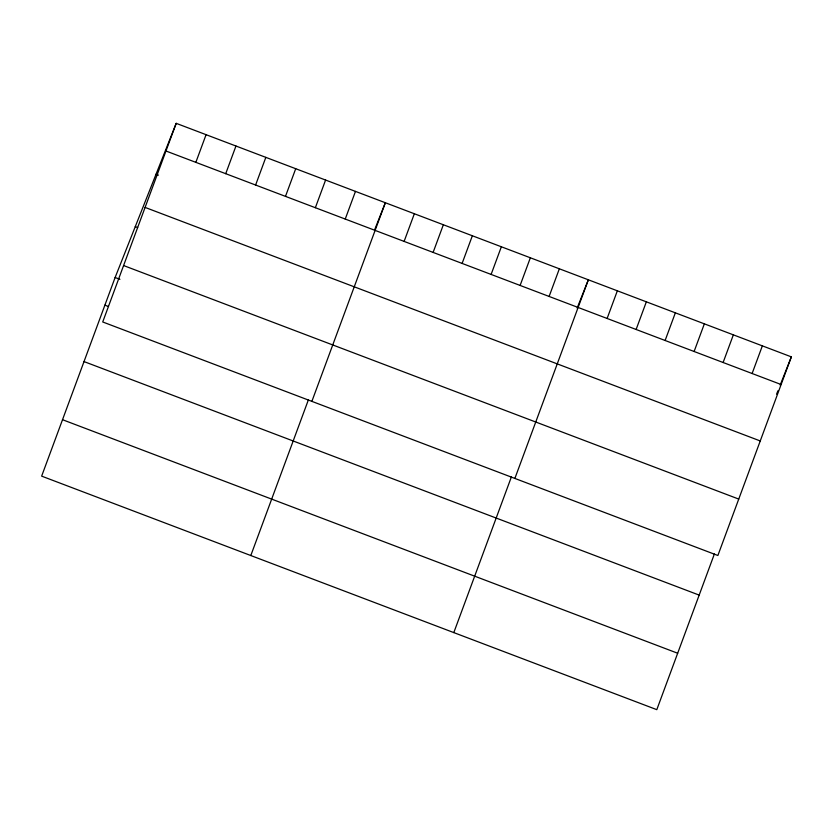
<?xml version="1.0" encoding="UTF-8"?>
<svg xmlns="http://www.w3.org/2000/svg" width="833" height="833" viewBox="0 0 833 833"><rect width="100%" height="100%" fill="white"/><g stroke="black" fill="none" stroke-linecap="round" stroke-linejoin="round"><path stroke-width="1.25" d="M176.2 123.336L102.719 321.965L717.879 555.496L791.35 356.868L176.2 123.336L115.121 277.504L41.65 476.132L656.8 709.664L714.391 553.966M195.849 162.341L206.074 134.686M225.722 173.681L235.958 146.025M255.606 185.03L265.831 157.364M285.48 196.369L295.715 168.714M315.363 207.709L325.588 180.053M345.237 219.058L355.472 191.392M250.806 555.528L308.397 399.84M311.875 401.371L385.346 202.742L374.6 229.877M404.12 241.403L414.345 213.748M433.118 252.42L443.354 224.754M462.117 263.426L472.353 235.77M491.116 274.432L501.351 246.776M520.115 285.448L530.35 257.782M549.114 296.454L559.349 268.799M453.808 632.591L511.4 476.903M514.877 478.434L588.348 279.805L577.154 308.064M607.122 318.466L617.347 290.811M636.12 329.483L646.346 301.827M665.119 340.489L675.355 312.833M694.118 351.495L704.354 323.839M723.117 362.511L733.352 334.856M752.116 373.517L762.351 345.862M776.575 394.176L777.918 390.781M780.157 385.138L791.35 356.868M165.965 151.002L781.115 384.523M156.042 174.212L158.437 175.117M145.098 207.417L760.248 440.949M135.279 226.628L137.664 227.534M123.596 265.55L738.746 499.082M115.121 277.504L119.91 279.315M104.896 305.159L108.477 306.523M84.018 361.584L699.179 595.106M62.517 419.707L677.677 653.239"/></g></svg>
